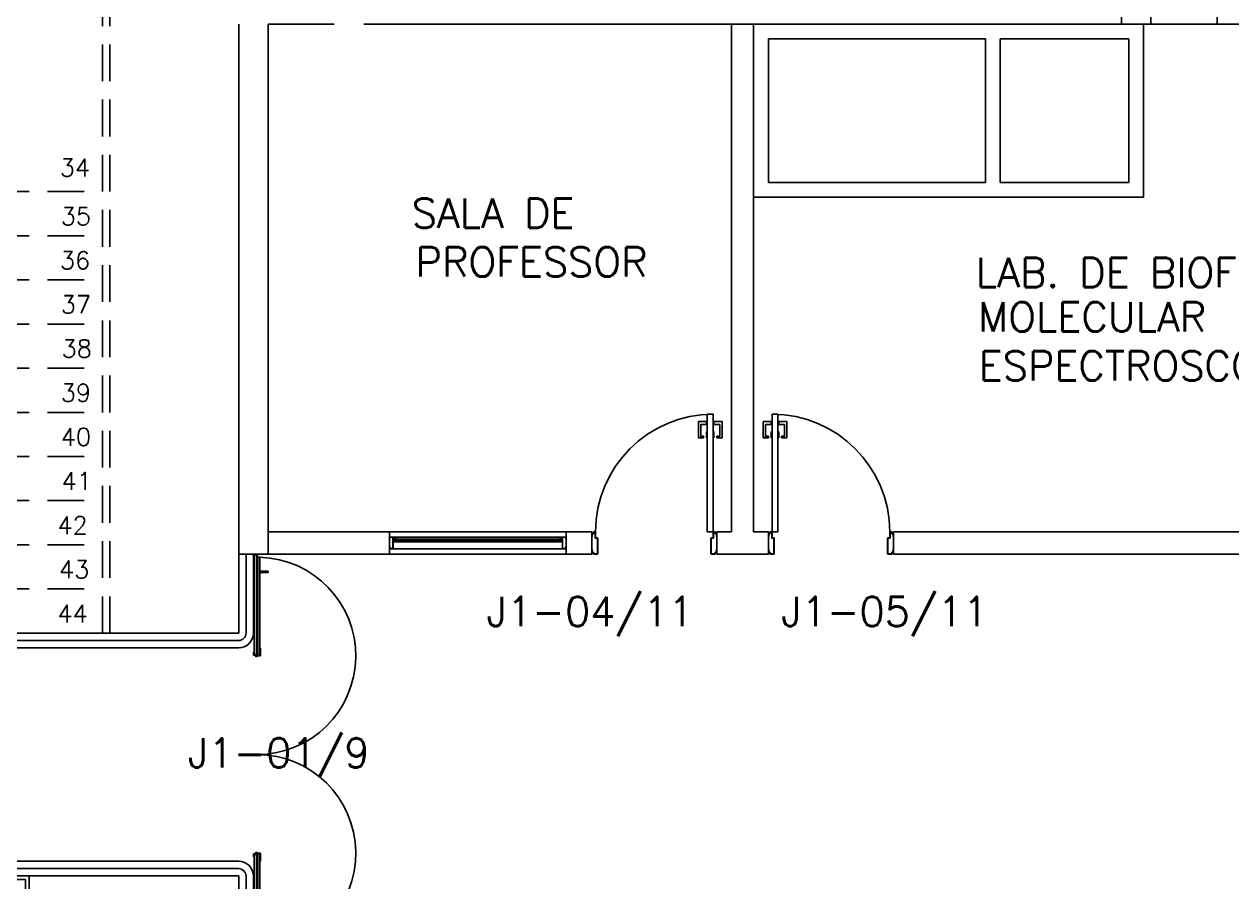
# Model space of a CAD drawing. Header units: millimetres. Extents: x 2801 to 3319, y 1187 to 1422.
# Drawn here: x 2976.87 to 2985.07, y 1351.57 to 1357.4 of the extents above; entities that cross this region are included whole.
import ezdxf

# ---------------------------------------------------------------- set-up
doc = ezdxf.new("R2010")
doc.units = ezdxf.units.MM
doc.linetypes.add('DASHDOT2', pattern=[0.5, 0.25, -0.125, 0, -0.125])
doc.linetypes.add('HIDDEN', pattern=[0.375, 0.25, -0.125])
for name, color, linetype in [('AR-ALV', 2, 'Continuous'), ('AR-ALV-V', 2, 'Continuous'), ('AR-CORRIMAO-V', 2, 'Continuous'), ('AR-DASH', 1, 'DASHDOT2'), ('AR-ESCADA', 2, 'Continuous'), ('AR-ESQ', 1, 'Continuous'), ('AR-ESTC', 3, 'Continuous'), ('AR-PEITORIL', 1, 'Continuous'), ('AR-PISO', 1, 'Continuous'), ('AR-PORTA', 1, 'Continuous'), ('AR-PROJ', 1, 'HIDDEN'), ('AR-TXTCONG', 2, 'Continuous'), ('AR-VIDRO', 1, 'Continuous'), ('DT-ESQ-BAGUETE-C', 2, 'Continuous'), ('DT-ESQ-BAGUETE-V', 1, 'Continuous'), ('DT-ESQ-CHAPA DOBRADA-V', 1, 'Continuous'), ('DT-ESQ-MARCO-V', 1, 'Continuous'), ('DT-ESQ-PERFIL U-C', 2, 'Continuous'), ('DT-ESQ-VIDRO-C', 2, 'Continuous'), ('ELEV1', 2, 'Continuous'), ('ENDEREÇO', 2, 'Continuous'), ('maçaneta', 1, 'Continuous'), ('montantes', 1, 'Continuous'), ('mov', 1, 'Continuous'), ('PM-PERFIL U-C', 2, 'Continuous'), ('pm1', 2, 'Continuous'), ('TEXTO', 2, 'Continuous')]:
    doc.layers.add(name, color=color, linetype=linetype)
doc.styles.add('S12', font='simplex.shx', dxfattribs={"width": 1.1, "height": 0.12})
doc.styles.add('UNB-100', font='simplex.shx', dxfattribs={"height": 0.2})
doc.styles.add('UNB1-100', font='simplex.shx', dxfattribs={"height": 0.2})

# ---------------------------------------------------------------- blocks, each defined once
blk = doc.blocks.new('EF05-P')
at = {"layer": 'DT-ESQ-BAGUETE-C', "ltscale": 0.1}
blk.add_lwpolyline([(0.039, -0.05), (0.0255, -0.05), (0.0255, -0.0485), (0.039, -0.0485), (0.039, -0.0365), (0.0255, -0.0365), (0.0255, -0.035), (0.039, -0.035, -0.414214), (0.0405, -0.0365), (0.0405, -0.0485, -0.414214)], format="xyb", close=True, dxfattribs=at)
at = {"layer": 'DT-ESQ-BAGUETE-C', "color": 2, "ltscale": 0.1}
blk.add_lwpolyline([(1.161, -0.05), (1.1745, -0.05), (1.1745, -0.0485), (1.161, -0.0485), (1.161, -0.0365), (1.1745, -0.0365), (1.1745, -0.035), (1.161, -0.035, 0.414214), (1.1595, -0.0365), (1.1595, -0.0485, 0.414214)], format="xyb", close=True, dxfattribs=at)
at = {"layer": 'DT-ESQ-BAGUETE-V', "color": 2, "ltscale": 0.1}
blk.add_line((1.161, -0.05), (0.039, -0.05), dxfattribs=at)
at = {"layer": 'DT-ESQ-CHAPA DOBRADA-V', "color": 2, "ltscale": 0.1}
blk.add_line((1.16, -0.067), (0.04, -0.067), dxfattribs=at)
at = {"layer": 'DT-ESQ-MARCO-V', "color": 1, "ltscale": 0.1}
for p, q in [((0.0235, -0.035), (1.1765, -0.035)), ((0.0235, -0.115), (1.1765, -0.115))]:
    blk.add_line(p, q, dxfattribs=at)
at = {"layer": 'DT-ESQ-PERFIL U-C', "color": 2, "ltscale": 0.1}
for points in [[(0.025, -0.0655), (0.025, -0.0655, 0.414214), (0.0235, -0.067), (0.0235, -0.1135), (0.0015, -0.1135), (0.0015, -0.1), (0, -0.1), (0, -0.1135, 0.414214), (0.0015, -0.115), (0.0235, -0.115, 0.414214), (0.025, -0.1135), (0.025, -0.067), (0.04, -0.067, 1), (0.04, -0.064), (0.025, -0.064), (0.025, -0.0365, 0.414214), (0.0235, -0.035), (0.0015, -0.035, 0.414214), (0, -0.0365), (0, -0.05), (0.0015, -0.05), (0.0015, -0.0365), (0.0235, -0.0365), (0.0235, -0.064, 0.414214), (0.025, -0.0655), (0.04, -0.0655)], [(1.175, -0.0655), (1.175, -0.0655, -0.414214), (1.1765, -0.067), (1.1765, -0.1135), (1.1985, -0.1135), (1.1985, -0.1), (1.2, -0.1), (1.2, -0.1135, -0.414214), (1.1985, -0.115), (1.1765, -0.115, -0.414214), (1.175, -0.1135), (1.175, -0.067), (1.16, -0.067, -1), (1.16, -0.064), (1.175, -0.064), (1.175, -0.0365, -0.414214), (1.1765, -0.035), (1.1985, -0.035, -0.414214), (1.2, -0.0365), (1.2, -0.05), (1.1985, -0.05), (1.1985, -0.0365), (1.1765, -0.0365), (1.1765, -0.064, -0.414214), (1.175, -0.0655), (1.16, -0.0655)]]:
    blk.add_lwpolyline(points, format="xyb", dxfattribs=at)
at = {"layer": 'DT-ESQ-VIDRO-C', "color": 2, "ltscale": 0.1}
blk.add_lwpolyline([(0.027, -0.062), (0.027, -0.052), (1.173, -0.052), (1.173, -0.062)], close=True, dxfattribs=at)
blk = doc.blocks.new('PV1')
at = {"layer": 'AR-VIDRO'}
for p, q in [((0.6825, 0.02), (0.005, 0.02)), ((0.6825, 0.005), (0.005, 0.005)), ((0.0215, 0.0443), (0.0215, 0.0293)), ((0.0215, 0.0443), (0.6875, 0.0443)), ((0.0215, 0.0293), (0.6875, 0.0293)), ((2.7035, 0.0443), (2.0375, 0.0443)), ((2.7035, 0.0293), (2.0375, 0.0293)), ((2.0425, 0.02), (2.72, 0.02)), ((2.0425, 0.005), (2.72, 0.005)), ((2.7035, 0.0443), (2.7035, 0.0293))]:
    blk.add_line(p, q, dxfattribs=at)
at = {"layer": 'maçaneta'}
for p, q in [((0.1165, 0.0993), (0.1265, 0.0993)), ((0.1165, 0.0493), (0.1165, 0.0993)), ((0.1265, 0.0493), (0.1265, 0.0993)), ((2.5985, 0.0493), (2.5985, 0.0993)), ((2.6085, 0.0993), (2.5985, 0.0993)), ((2.6085, 0.0493), (2.6085, 0.0993)), ((0.1115, 0.0443), (0.1115, 0.0493)), ((0.1115, 0.0493), (0.1315, 0.0493)), ((0.1315, 0.0443), (0.1315, 0.0493)), ((2.6135, 0.0493), (2.5935, 0.0493)), ((2.5935, 0.0443), (2.5935, 0.0493)), ((2.6135, 0.0443), (2.6135, 0.0493))]:
    blk.add_line(p, q, dxfattribs=at)
at = {"layer": 'montantes'}
for p, q in [((0, 0), (0, 0.025)), ((0, 0.025), (0.02, 0.025)), ((0, 0), (0.02, 0)), ((0.005, 0.005), (0.005, 0.02)), ((0.02, 0.02), (0.02, 0.025)), ((0.02, 0), (0.02, 0.005)), ((0.6425, 0.0493), (0.6925, 0.0493)), ((0.6425, 0.025), (0.6925, 0.025)), ((0.6875, 0.025), (0.6675, 0.025)), ((0.6675, 0.02), (0.6675, 0.025)), ((0.6675, 0), (0.6675, 0.005)), ((0.6875, 0), (0.6675, 0)), ((0.6825, 0.005), (0.6825, 0.02)), ((0.6875, 0.0443), (0.6875, 0.0293)), ((0.6875, 0), (0.6875, 0.025)), ((0.6925, 0.0493), (0.6925, 0.025)), ((2.0325, 0.0493), (2.0325, 0.025)), ((2.0825, 0.0493), (2.0325, 0.0493)), ((2.0825, 0.025), (2.0325, 0.025)), ((2.0375, 0.0443), (2.0375, 0.0293)), ((2.0375, 0.025), (2.0575, 0.025)), ((2.0375, 0), (2.0375, 0.025)), ((2.0375, 0), (2.0575, 0)), ((2.0425, 0.005), (2.0425, 0.02)), ((2.0575, 0.02), (2.0575, 0.025)), ((2.0575, 0), (2.0575, 0.005)), ((2.705, 0.02), (2.705, 0.025)), ((2.725, 0.025), (2.705, 0.025)), ((2.705, 0), (2.705, 0.005)), ((2.725, 0), (2.705, 0)), ((2.72, 0.005), (2.72, 0.02)), ((2.725, 0), (2.725, 0.025))]:
    blk.add_line(p, q, dxfattribs=at)
for centre in [(0.6925, 0.02), (2.0325, 0.02)]:
    blk.add_circle(centre, 0.005, dxfattribs=at)
for centre, start, end in [((0.6425, 0.0443), 90, 180), ((0.6425, 0.03), 180, 270), ((2.0825, 0.0443), 0, 90), ((2.0825, 0.03), 270, 0)]:
    blk.add_arc(centre, 0.005, start, end, dxfattribs=at)
at = {"layer": 'mov'}
for centre, start, end in [((0.692, 0.025), 0, 178.35472), ((2.033, 0.025), 1.64528, 180)]:
    blk.add_arc(centre, 0.6705, start, end, dxfattribs=at)
blk = doc.blocks.new('PM3')
at = {"layer": 'maçaneta'}
for points in [[(0.02, 0.825), (-0.035, 0.825), (-0.035, 0.715), (0, 0.715), (0, 0.725), (-0.02, 0.725), (-0.02, 0.8035, -0.414214), (-0.0185, 0.805), (0.02, 0.805)], [(0.125, 0.825), (0.07, 0.825), (0.07, 0.805), (0.1085, 0.805, -0.414214), (0.11, 0.8035), (0.11, 0.725), (0.09, 0.725), (0.09, 0.715), (0.125, 0.715)]]:
    blk.add_lwpolyline(points, format="xyb", close=True, dxfattribs=at)
for points in [[(0.02, 0.715), (0.02, 0.755), (0.025, 0.755), (0.025, 0.715)], [(0.07, 0.715), (0.07, 0.755), (0.065, 0.755), (0.065, 0.715)]]:
    blk.add_lwpolyline(points, close=True, dxfattribs=at)
at = {"layer": 'mov'}
blk.add_arc((0.025, 0.075), 0.8, 0, 90, dxfattribs=at)
at = {"layer": 'PM-PERFIL U-C'}
for p, q in [((0, 0.045), (0, 0.0635)), ((0.002, 0.045), (0, 0.045)), ((0.0015, 0.065), (0.01, 0.065)), ((0.002, 0.063), (0.002, 0.045)), ((0.0105, 0.063), (0.002, 0.063)), ((0.01, 0.065), (0.01, 0.0735)), ((0.0115, 0.075), (0.0235, 0.075)), ((0.012, 0.073), (0.012, 0.0645)), ((0.023, 0.073), (0.012, 0.073)), ((0.023, 0.0335), (0.023, 0.073)), ((0.038, 0.032), (0.0245, 0.032)), ((0.025, 0.0735), (0.025, 0.034)), ((0.0385, 0.034), (0.025, 0.034)), ((0.038, 0.032), (0.038, -0.073)), ((0.04, 0.0325), (0.04, -0.0735)), ((0.81, 0.0325), (0.81, -0.0735)), ((0.8115, 0.034), (0.825, 0.034)), ((0.812, 0.032), (0.8255, 0.032)), ((0.812, 0.032), (0.812, -0.073)), ((0.825, 0.0735), (0.825, 0.034)), ((0.8385, 0.075), (0.8265, 0.075)), ((0.827, 0.073), (0.838, 0.073)), ((0.827, 0.0335), (0.827, 0.073)), ((0.838, 0.073), (0.838, 0.0645)), ((0.8395, 0.063), (0.848, 0.063)), ((0.84, 0.065), (0.84, 0.0735)), ((0.8485, 0.065), (0.84, 0.065)), ((0.848, 0.063), (0.848, 0.045)), ((0.848, 0.045), (0.85, 0.045)), ((0.85, 0.045), (0.85, 0.0635)), ((0, -0.045), (0.002, -0.045)), ((0, -0.0635), (0, -0.045)), ((0.01, -0.065), (0.0015, -0.065)), ((0.002, -0.045), (0.002, -0.063)), ((0.002, -0.063), (0.0105, -0.063)), ((0.01, -0.0735), (0.01, -0.065)), ((0.0385, -0.075), (0.0115, -0.075)), ((0.012, -0.0645), (0.012, -0.073)), ((0.012, -0.073), (0.038, -0.073)), ((0.8115, -0.075), (0.8385, -0.075)), ((0.838, -0.073), (0.812, -0.073)), ((0.838, -0.0645), (0.838, -0.073)), ((0.848, -0.063), (0.8395, -0.063)), ((0.84, -0.0735), (0.84, -0.065)), ((0.84, -0.065), (0.8485, -0.065)), ((0.85, -0.045), (0.848, -0.045)), ((0.848, -0.045), (0.848, -0.063)), ((0.85, -0.0635), (0.85, -0.045))]:
    blk.add_line(p, q, dxfattribs=at)
for centre, start, end in [((0.0015, 0.0635), 90, 180), ((0.0115, 0.0735), 90, 180), ((0.0105, 0.0645), 270, 0), ((0.0245, 0.0335), 180, 270), ((0.0235, 0.0735), 360, 90), ((0.0385, 0.0325), 0, 90), ((0.8115, 0.0325), 90, 180), ((0.8265, 0.0735), 90, 180), ((0.8255, 0.0335), 270, 0), ((0.8395, 0.0645), 180, 270), ((0.8385, 0.0735), 0, 90), ((0.8485, 0.0635), 0, 90), ((0.0015, -0.0635), 180, 270), ((0.0115, -0.0735), 180, 270), ((0.0105, -0.0645), 0, 90), ((0.0385, -0.0735), 269.93864, 0), ((0.8115, -0.0735), 180, 270.06136), ((0.8395, -0.0645), 90, 180), ((0.8385, -0.0735), 270, 0), ((0.8485, -0.0635), 270, 0)]:
    blk.add_arc(centre, 0.0015, start, end, dxfattribs=at)
at = {"layer": 'pm1'}
blk.add_lwpolyline([(0.065, 0.875), (0.065, 0.075), (0.025, 0.075), (0.025, 0.875)], close=True, dxfattribs=at)
blk = doc.blocks.new('ES-2P-2PAV-M')
at = {"layer": 'AR-ALV'}
for p, q in [((2.1081, -2.19), (1.425, -2.19)), ((1.425, -4.69), (1.425, -2.19)), ((3.725, -2.19), (3.4019, -2.19)), ((3.725, -4.69), (3.725, -2.19)), ((2.1081, -2.3587), (1.575, -2.3587)), ((1.575, -4.54), (1.575, -2.3587)), ((3.575, -2.3587), (3.4019, -2.3587)), ((3.575, -4.54), (3.575, -2.3587)), ((3.575, -4.54), (1.575, -4.54)), ((3.725, -4.69), (1.425, -4.69))]:
    blk.add_line(p, q, dxfattribs=at)
at = {"layer": 'AR-CORRIMAO-V'}
for p, q in [((2.425, 2.0134), (2.425, -0.54)), ((0.875, -0.49), (0.875, 1.0088)), ((0.925, -0.49), (0.925, 1.045)), ((-0.1, -0.0025), (-0.1, -0.54)), ((-0.05, -0.0025), (-0.05, -0.54)), ((5.2, -0.0025), (5.2, -0.54)), ((5.25, -0.0025), (5.25, -0.54)), ((2.425, -0.54), (2.425, -0.665)), ((2.475, -0.54), (2.475, -0.665)), ((0.775, -0.59), (0, -0.59)), ((0.775, -0.64), (0, -0.64)), ((2.725, -0.59), (5.15, -0.59)), ((2.725, -0.64), (5.15, -0.64)), ((1.5267, -2.09), (0, -2.09)), ((5.15, -2.09), (3.6233, -2.09)), ((-0.1, -2.19), (-0.1, -2.725)), ((-0.05, -2.19), (-0.05, -2.725)), ((1.5267, -2.14), (0, -2.14)), ((5.15, -2.14), (3.6233, -2.14)), ((5.2, -2.19), (5.2, -2.725)), ((5.25, -2.19), (5.25, -2.725))]:
    blk.add_line(p, q, dxfattribs=at)
for centre, radius, start, end in [((0.775, -0.49), 0.15, 270, 0), ((0.775, -0.49), 0.1, 270, 0), ((0, -0.54), 0.1, 179.99999, 270), ((0, -0.54), 0.05, 179.99999, 270), ((2.725, -0.54), 0.1, 179.99999, 270), ((2.725, -0.54), 0.05, 179.99999, 270), ((5.15, -0.54), 0.1, 270, 0.00001), ((5.15, -0.54), 0.05, 270, 0.00001), ((2.45, -0.665), 0.025, 180, 0), ((0, -2.19), 0.1, 90, 180), ((1.5267, -2.19), 0.1, 0, 90), ((3.6233, -2.19), 0.1, 90, 180), ((5.15, -2.19), 0.1, 360, 90), ((0, -2.19), 0.05, 90, 180), ((1.5267, -2.19), 0.05, 0, 90), ((3.6233, -2.19), 0.05, 90, 180), ((5.15, -2.19), 0.05, 360, 90)]:
    blk.add_arc(centre, radius, start, end, dxfattribs=at)
at = {"layer": 'AR-DASH'}
for p, q in [((1.6739, 1.4491), (2.5948, 2.1409)), ((1.5526, 1.3778), (1.675, 1.56)), ((1.675, 1.56), (1.6739, 1.4491)), ((0.5174, 0.7502), (1.5526, 1.499)), ((1.5526, 1.499), (1.5526, 1.3778))]:
    blk.add_line(p, q, dxfattribs=at)
at = {"layer": 'AR-ESTC'}
for p, q in [((1.45, -4.665), (1.45, -2.215)), ((1.45, -2.215), (1.55, -2.215)), ((1.55, -4.665), (1.55, -2.215)), ((3.6, -4.665), (3.6, -2.215)), ((3.7, -2.215), (3.6, -2.215)), ((3.7, -4.665), (3.7, -2.215)), ((1.55, -4.665), (1.45, -4.665)), ((3.6, -4.665), (3.7, -4.665))]:
    blk.add_line(p, q, dxfattribs=at)
blk.add_lwpolyline([(2.475, 2.46), (2.475, -0.54), (2.675, -0.54), (2.675, 2.46)], close=True, dxfattribs=at)
at = {"layer": 'AR-PISO', "color": 2}
for p, q in [((2.425, 1.86), (2.2209, 1.86)), ((2.425, 1.56), (1.8215, 1.56)), ((2.425, 1.26), (1.287, 1.26)), ((2.425, 0.96), (0.925, 0.96)), ((2.425, 0.66), (0.925, 0.66)), ((2.425, 0.36), (0.925, 0.36)), ((2.425, 0.06), (0.925, 0.06)), ((2.425, -0.24), (0.925, -0.24)), ((2.425, -0.54), (0.9164, -0.54)), ((2.425, -0.54), (0.925, -0.54))]:
    blk.add_line(p, q, dxfattribs=at)
at = {"layer": 'AR-PISO'}
for p, q in [((0, -0.0025), (0, -0.54)), ((0, -0.0025), (0, -0.54)), ((5.15, -0.0025), (5.15, -0.54)), ((5.15, -0.0025), (5.15, -0.54)), ((5.15, -0.0025), (5.15, -0.54)), ((0.8616, -0.54), (0, -0.54)), ((2.675, -0.54), (5.15, -0.54)), ((1.425, -2.19), (0, -2.19)), ((0, -2.19), (0, -2.725)), ((3.3366, -2.19), (2.1734, -2.19)), ((5.15, -2.19), (3.725, -2.19)), ((5.15, -2.19), (5.15, -2.725))]:
    blk.add_line(p, q, dxfattribs=at)
at = {"layer": 'AR-PROJ'}
for p, q in [((4.275, 4.01), (0.875, 4.01)), ((0.875, 1.0088), (0.875, 4.01)), ((4.225, 3.96), (0.925, 3.96)), ((0.925, 1.045), (0.925, 3.96)), ((4.225, -0.54), (4.225, 3.96)), ((4.275, -0.54), (4.275, 4.01)), ((2.425, 2.46), (2.425, 2.585)), ((2.475, 2.46), (2.475, 2.585)), ((2.675, 2.46), (2.675, 2.585)), ((2.725, 2.46), (2.725, 2.585)), ((2.425, 2.46), (0.925, 2.46)), ((2.425, 2.46), (2.425, 2.0134)), ((2.725, 2.46), (4.225, 2.46)), ((2.725, 2.46), (2.725, -0.54)), ((2.425, 2.16), (0.925, 2.16)), ((2.725, 2.16), (4.225, 2.16)), ((2.2209, 1.86), (0.925, 1.86)), ((2.725, 1.86), (4.225, 1.86)), ((1.8215, 1.56), (0.925, 1.56)), ((2.725, 1.56), (4.225, 1.56)), ((1.2222, 1.26), (0.925, 1.26)), ((2.725, 1.26), (4.225, 1.26)), ((2.725, 0.96), (4.225, 0.96)), ((2.725, 0.66), (4.225, 0.66)), ((2.725, 0.36), (4.225, 0.36)), ((2.725, 0.06), (4.225, 0.06)), ((2.725, -0.24), (4.225, -0.24))]:
    blk.add_line(p, q, dxfattribs=at)
for centre in [(2.45, 2.585), (2.7, 2.585)]:
    blk.add_arc(centre, 0.025, 0, 180, dxfattribs=at)
at = {"layer": 'AR-TXTCONG'}
for p, q in [((1.6968, -0.7005), (1.4847, -0.9127)), ((1.6968, -0.7005), (1.9089, -0.9127)), ((1.6618, -0.8345), (1.5342, -0.9622)), ((1.6618, -0.8345), (1.6618, -1.1582)), ((1.7318, -0.8345), (1.8594, -0.9622)), ((1.7318, -0.8345), (1.7318, -1.1582)), ((1.5342, -0.9622), (1.4847, -0.9127)), ((1.9089, -0.9127), (1.8594, -0.9622)), ((1.6618, -1.1582), (1.7318, -1.1582))]:
    blk.add_line(p, q, dxfattribs=at)
at = {"layer": 'ELEV1'}
for p, q in [((2.1081, -2.3587), (2.1081, -2.19)), ((2.1734, -2.19), (2.1081, -2.19)), ((2.1734, -2.3587), (2.1734, -2.19)), ((3.3366, -2.3587), (3.3366, -2.19)), ((3.3366, -2.19), (3.4019, -2.19)), ((3.4019, -2.3587), (3.4019, -2.19)), ((2.1081, -2.3587), (2.1734, -2.3587)), ((2.3467, -2.3404), (2.3209, -2.3404)), ((2.3467, -2.3404), (2.3209, -2.3404)), ((2.3209, -2.3404), (2.3209, -2.435)), ((2.3467, -2.3404), (2.3467, -2.435)), ((3.1695, -2.435), (3.1695, -2.3404)), ((3.1695, -2.3404), (3.1952, -2.3404)), ((3.1952, -2.435), (3.1952, -2.3404)), ((3.205, -2.4184), (3.205, -2.3002)), ((3.205, -2.3002), (3.3366, -2.3002)), ((3.3366, -2.3002), (3.3366, -2.4184)), ((3.4019, -2.3587), (3.3366, -2.3587)), ((1.8673, -2.4107), (1.9277, -2.4107)), ((1.8673, -2.4107), (1.8673, -2.4711)), ((2.323, -2.4412), (2.323, -2.4669)), ((2.7699, -2.4412), (2.323, -2.4412)), ((2.3261, -2.435), (2.3467, -2.435)), ((2.7699, -2.4669), (2.7699, -2.4412)), ((3.1901, -2.435), (3.1695, -2.435)), ((3.1901, -2.5162), (3.1901, -2.435)), ((3.2331, -2.4184), (3.205, -2.4184)), ((3.2827, -2.4107), (3.2275, -2.4107)), ((3.2331, -2.5162), (3.2331, -2.4184)), ((3.2827, -2.4107), (3.2827, -2.4659)), ((3.3366, -2.4184), (3.3085, -2.4184)), ((1.575, -2.5162), (3.575, -2.5162)), ((3.475, -2.5162), (1.675, -2.5162)), ((2.323, -2.4669), (2.7699, -2.4669)), ((2.7463, -2.473), (2.7463, -2.4988)), ((3.188, -2.473), (2.7463, -2.473)), ((2.7463, -2.4988), (3.188, -2.4988)), ((3.188, -2.4988), (3.188, -2.473)), ((3.1901, -2.5162), (3.2107, -2.5162)), ((3.2107, -2.5162), (3.2107, -2.4957)), ((3.2612, -2.5162), (3.2331, -2.5162)), ((1.9301, -2.6037), (1.9301, -2.578)), ((1.9301, -2.6356), (1.9301, -2.6098)), ((1.9661, -2.5471), (1.9661, -2.6808)), ((1.675, -2.6587), (1.575, -2.6587)), ((1.6853, -2.6587), (1.675, -2.6587)), ((1.6853, -2.6587), (1.675, -2.6587)), ((1.675, -4.003), (1.675, -2.6587)), ((1.6853, -4.003), (1.6853, -2.6587)), ((1.9661, -2.6808), (1.9661, -4.4246)), ((1.9918, -2.6808), (1.9918, -4.3988)), ((3.1952, -2.6808), (3.1952, -2.9003)), ((3.2209, -2.6808), (3.2209, -2.9003)), ((1.7501, -2.7322), (1.6853, -2.7322)), ((1.8941, -2.722), (1.7501, -2.722)), ((1.7501, -2.722), (1.7501, -2.7909)), ((1.7501, -2.7806), (1.8941, -2.7806)), ((1.8941, -2.722), (1.8941, -2.7909)), ((1.9249, -2.7322), (1.8941, -2.7322)), ((1.9249, -2.7909), (1.9249, -2.7322)), ((1.6853, -2.7909), (1.9249, -2.7909)), ((1.9147, -2.8223), (1.9321, -2.8223)), ((1.9661, -2.8223), (1.9321, -2.8223)), ((1.9321, -2.8223), (1.9321, -2.8848)), ((1.9321, -2.8848), (1.7295, -2.8848)), ((1.7295, -2.8848), (1.7295, -2.9473)), ((1.7295, -2.9473), (1.7604, -2.9473)), ((1.9661, -2.9473), (1.7604, -2.9473)), ((1.7604, -2.9473), (1.7604, -2.9663)), ((1.8374, -2.9473), (1.8374, -2.9663)), ((1.9661, -2.8848), (1.9321, -2.8848)), ((1.9321, -2.9473), (1.9321, -3.7145)), ((3.1952, -2.9003), (3.1952, -4.3988)), ((1.8374, -2.9663), (1.7604, -2.9663)), ((1.7912, -3.0172), (1.7809, -3.0172)), ((1.7809, -3.0172), (1.7809, -3.408)), ((1.7912, -3.0172), (1.7912, -3.408)), ((1.8221, -3.0274), (1.7912, -3.0274)), ((1.8221, -3.0274), (1.8529, -3.0274)), ((1.8529, -3.0172), (1.8632, -3.0172)), ((1.8529, -3.0172), (1.8529, -3.408)), ((1.8632, -3.0172), (1.8632, -3.408)), ((1.742, -3.1074), (1.6853, -3.1074)), ((1.742, -3.1254), (1.742, -3.1074)), ((3.2209, -3.0546), (3.2209, -4.4246)), ((1.7604, -3.1254), (1.742, -3.1254)), ((1.7604, -3.1582), (1.7604, -3.1254)), ((1.7604, -3.267), (1.7604, -3.2998)), ((1.742, -3.3178), (1.6853, -3.3178)), ((1.742, -3.2998), (1.742, -3.3178)), ((1.7604, -3.2998), (1.742, -3.2998)), ((1.7501, -3.4373), (1.7501, -3.3355)), ((1.7809, -3.3355), (1.7501, -3.3355)), ((1.9661, -3.3355), (1.8632, -3.3355)), ((1.9661, -3.4373), (1.7501, -3.4373)), ((1.7912, -3.408), (1.7809, -3.408)), ((1.8221, -3.3977), (1.7912, -3.3977)), ((1.8221, -3.3977), (1.8529, -3.3977)), ((1.8529, -3.408), (1.8632, -3.408)), ((1.7295, -3.7145), (1.7604, -3.7145)), ((1.7295, -3.777), (1.7295, -3.7145)), ((1.8374, -3.6955), (1.7604, -3.6955)), ((1.7604, -3.7145), (1.7604, -3.6955)), ((1.9661, -3.7145), (1.7604, -3.7145)), ((1.8374, -3.7145), (1.8374, -3.6955)), ((1.9321, -3.777), (1.7295, -3.777)), ((1.9147, -3.8394), (1.9321, -3.8394)), ((1.9661, -3.777), (1.9321, -3.777)), ((1.9321, -3.8394), (1.9321, -3.777)), ((1.9661, -3.8394), (1.9321, -3.8394)), ((1.6853, -3.8709), (1.9249, -3.8709)), ((1.7501, -3.9295), (1.6853, -3.9295)), ((1.7501, -3.9398), (1.7501, -3.8709)), ((1.7501, -3.8812), (1.8941, -3.8812)), ((1.8941, -3.9398), (1.7501, -3.9398)), ((1.8941, -3.9398), (1.8941, -3.8709)), ((1.9249, -3.9295), (1.8941, -3.9295)), ((1.9249, -3.8709), (1.9249, -3.9295)), ((1.675, -4.003), (1.575, -4.003)), ((1.6853, -4.003), (1.675, -4.003)), ((1.9661, -4.4246), (3.2209, -4.4246)), ((1.9918, -4.3988), (3.1952, -4.3988))]:
    blk.add_line(p, q, dxfattribs=at)
at = {"layer": 'ELEV1', "ltscale": 7.5}
for p, q in [((1.8915, -2.4669), (1.8915, -2.4412)), ((1.8915, -2.4412), (2.2716, -2.4412)), ((2.2716, -2.4669), (1.8915, -2.4669)), ((1.8915, -2.4988), (1.8915, -2.473)), ((1.8915, -2.473), (2.2716, -2.473)), ((2.2716, -2.4988), (1.8915, -2.4988)), ((2.2716, -2.578), (1.9301, -2.578)), ((2.2716, -2.6037), (1.9301, -2.6037)), ((2.2716, -2.6098), (1.9301, -2.6098)), ((2.2716, -2.6356), (1.9301, -2.6356))]:
    blk.add_line(p, q, dxfattribs=at)
at = {"layer": 'ELEV1'}
for points in [[(3.2265, -2.2744), (3.2434, -2.2744), (3.2434, -2.2631), (3.2997, -2.2631), (3.2997, -2.2744), (3.3165, -2.2744), (3.3165, -2.2969), (3.2265, -2.2969)], [(2.323, -2.6098), (2.7699, -2.6098), (2.7699, -2.6356), (2.323, -2.6356)], [(2.7463, -2.578), (3.188, -2.578), (3.188, -2.6037), (2.7463, -2.6037)]]:
    blk.add_lwpolyline(points, close=True, dxfattribs=at)
for points in [[(2.2769, -2.4184), (2.305, -2.4184), (2.4151, -2.4669), (2.1734, -2.3002), (2.1734, -2.4184), (2.2015, -2.4184)], [(3.1952, -2.5471), (3.1952, -2.6078), (3.1695, -2.6078), (3.1695, -2.6808), (3.2209, -2.6808), (3.2209, -2.5471), (1.9661, -2.5471)], [(1.9661, -2.6808), (2.3467, -2.6808), (2.3467, -2.5882), (2.3137, -2.5882)], [(3.1952, -2.9003), (3.2364, -2.9003), (3.2364, -3.0546), (3.1952, -3.0546)]]:
    blk.add_lwpolyline(points, dxfattribs=at)
for points in [[(1.8139, -2.8351), (1.8149, -2.8351, 0.414214), (1.8169, -2.833), (1.8169, -2.8069, 0.388879), (1.8122, -2.8018), (1.7758, -2.7986), (1.7758, -2.7909), (1.8684, -2.7909), (1.8684, -2.7986), (1.8319, -2.8018, 0.388879), (1.8272, -2.8069), (1.8272, -2.833, 0.414214), (1.8293, -2.8351), (1.8303, -2.8351), (1.8303, -2.868), (1.8139, -2.868)], [(1.8139, -3.8266), (1.8149, -3.8266, -0.414214), (1.8169, -3.8287), (1.8169, -3.8549, -0.388879), (1.8122, -3.86), (1.7758, -3.8632), (1.7758, -3.8709), (1.8684, -3.8709), (1.8684, -3.8632), (1.8319, -3.86, -0.388879), (1.8272, -3.8549), (1.8272, -3.8287, -0.414214), (1.8293, -3.8266), (1.8303, -3.8266), (1.8303, -3.7937), (1.8139, -3.7937)]]:
    blk.add_lwpolyline(points, format="xyb", close=True, dxfattribs=at)
for start, end in [(120, 240), (300, 60)]:
    blk.add_arc((1.8221, -3.2126), 0.0823, start, end, dxfattribs=at)
at = {"layer": 'AR-TXTCONG', "style": 'S12', "text_generation_flag": 6}
for s, p in [('34', (3.9338, 2.5633)), ('33', (2.0879, 2.2328)), ('35', (3.9407, 2.2328)), ('32', (2.0788, 1.9328)), ('36', (3.935, 1.9328)), ('31', (2.0617, 1.6328)), ('37', (3.9407, 1.6328)), ('30', (2.056, 1.3328)), ('38', (3.9465, 1.3328)), ('29', (2.056, 1.0328)), ('39', (3.9407, 1.0328)), ('28', (2.0617, 0.7328)), ('40', (3.9407, 0.7328)), ('27', (2.056, 0.4328)), ('41', (3.9465, 0.4328)), ('26', (2.0502, 0.1328)), ('42', (3.9179, 0.1328)), ('25', (2.056, -0.1672)), ('43', (3.929, -0.1672)), ('24', (2.056, -0.4672)), ('44', (3.9179, -0.4672)), ('23', (2.0228, -0.744)), ('sobe', (1.4488, -1.3835))]:
    blk.add_text(s, height=0.12, rotation=180, dxfattribs=at).set_placement(p)

msp = doc.modelspace()

# ---------------------------------------------------------------- linework, layer by layer
at = {"layer": 'AR-ALV'}
for p, q in [((2978.3249, 1353.7998), (2978.3249, 1357.3998)), ((2978.5249, 1353.7998), (2978.5249, 1357.3998)), ((2978.5249, 1357.3998), (2978.9749, 1357.3998)), ((2981.6749, 1357.3998), (2981.6749, 1353.9498)), ((2981.8249, 1357.3998), (2981.6749, 1357.3998)), ((2981.8249, 1357.3998), (2981.8249, 1353.9498)), ((2984.5249, 1357.3998), (2984.9749, 1357.3998)), ((2979.3499, 1353.9498), (2978.5249, 1353.9498)), ((2979.3499, 1353.9498), (2979.3499, 1353.7998)), ((2980.5499, 1353.9498), (2980.5499, 1353.7998)), ((2980.5499, 1353.9498), (2980.7249, 1353.9498)), ((2980.7249, 1353.9498), (2980.7249, 1353.7998)), ((2981.5749, 1353.9498), (2981.5749, 1353.7998)), ((2981.5749, 1353.9498), (2981.6749, 1353.9498)), ((2981.8249, 1353.9498), (2981.9249, 1353.9498)), ((2981.9249, 1353.9498), (2981.9249, 1353.7998)), ((2982.7749, 1353.9498), (2986.4749, 1353.9498)), ((2982.7749, 1353.9498), (2982.7749, 1353.7998)), ((2978.3249, 1353.7998), (2979.3499, 1353.7998)), ((2980.5499, 1353.7998), (2980.7249, 1353.7998)), ((2981.5749, 1353.7998), (2981.9249, 1353.7998)), ((2982.7749, 1353.7998), (2988.5249, 1353.7998))]:
    msp.add_line(p, q, dxfattribs=at)
at = {"layer": 'AR-ALV-V'}
for p, q in [((2984.4749, 1357.3998), (2984.4749, 1356.2248)), ((2981.9249, 1357.2998), (2981.9249, 1356.3248)), ((2981.9249, 1357.2998), (2983.3999, 1357.2998)), ((2983.3999, 1357.2998), (2983.3999, 1356.3248)), ((2983.4999, 1357.2998), (2983.4999, 1356.3248)), ((2983.4999, 1357.2998), (2984.3749, 1357.2998)), ((2984.3749, 1357.2998), (2984.3749, 1356.3248)), ((2981.9249, 1356.3248), (2983.3999, 1356.3248)), ((2983.4999, 1356.3248), (2984.3749, 1356.3248)), ((2981.8249, 1356.2248), (2984.4749, 1356.2248))]:
    msp.add_line(p, q, dxfattribs=at)
at = {"layer": 'AR-ESTC'}
for points in [[(2984.5249, 1357.9998), (2984.3249, 1357.9998), (2984.3249, 1357.3998), (2984.5249, 1357.3998)], [(2984.9749, 1357.9998), (2985.1749, 1357.9998), (2985.1749, 1357.3998), (2984.9749, 1357.3998)]]:
    msp.add_lwpolyline(points, close=True, dxfattribs=at)
at = {"layer": 'AR-PEITORIL'}
for p, q in [((2979.1749, 1357.3998), (2984.3249, 1357.3998)), ((2979.3499, 1353.9498), (2980.5499, 1353.9498)), ((2979.3499, 1353.7998), (2980.5499, 1353.7998))]:
    msp.add_line(p, q, dxfattribs=at)

# ---------------------------------------------------------------- block references
at = {"layer": 'AR-ESCADA'}
msp.add_blockref('ES-2P-2PAV-M', (2973.1749, 1353.8023), dxfattribs=at)
at = {"layer": 'AR-ESQ'}
msp.add_blockref('EF05-P', (2979.3499, 1353.9498), dxfattribs=at)
at = {"layer": 'AR-PORTA', "xscale": -1}
msp.add_blockref('PM3', (2981.5749, 1353.8748), dxfattribs=at)
at = {"layer": 'AR-PORTA'}
msp.add_blockref('PM3', (2981.9249, 1353.8748), dxfattribs=at)
at = {"layer": 'AR-PORTA', "rotation": 270}
msp.add_blockref('PV1', (2978.4249, 1353.7998), dxfattribs=at)

# ---------------------------------------------------------------- texts
at = {"layer": 'AR-TXTCONG', "style": 'S12', "text_generation_flag": 6}
for s, p in [('34', (2977.1087, 1356.3657)), ('35', (2977.1157, 1356.0352)), ('36', (2977.1099, 1355.7352)), ('37', (2977.1157, 1355.4352)), ('38', (2977.1214, 1355.1352)), ('39', (2977.1157, 1354.8352)), ('40', (2977.1157, 1354.5352)), ('41', (2977.1214, 1354.2352)), ('42', (2977.0928, 1353.9352)), ('43', (2977.104, 1353.6352)), ('44', (2977.0928, 1353.3352))]:
    msp.add_text(s, height=0.12, rotation=180, dxfattribs=at).set_placement(p)
at = {"layer": 'ENDEREÇO', "style": 'UNB1-100'}
for s, p in [('J1-04/11', (2980.0111, 1353.3092)), ('J1-05/11', (2982.0131, 1353.3092)), ('J1-01/9', (2977.9801, 1352.3486))]:
    msp.add_text(s, height=0.2, dxfattribs=at).set_placement(p)
at = {"layer": 'TEXTO', "style": 'UNB-100'}
for s, p in [('SALA DE', (2979.5013, 1356.0162)), ('PROFESSOR', (2979.5267, 1355.6845)), ('LAB. DE BIOFÍSICA', (2983.3348, 1355.6124)), ('MOLECULAR', (2983.3496, 1355.3109)), ('ESPECTROSCOPIA', (2983.3549, 1354.9785))]:
    msp.add_text(s, height=0.2, dxfattribs=at).set_placement(p)

doc.saveas('drawing.dxf')
